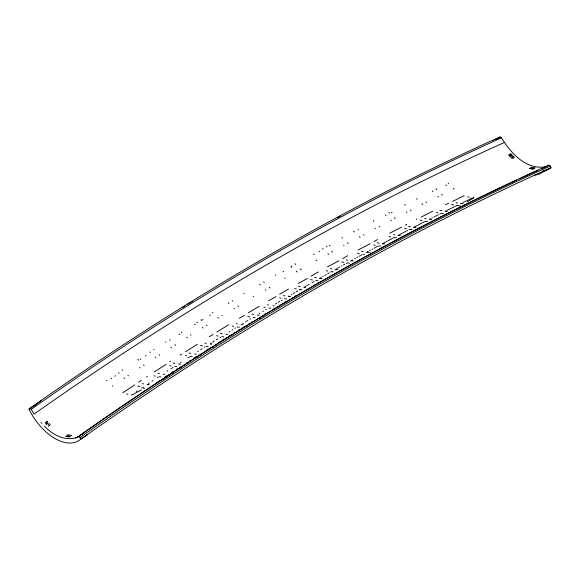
<?xml version="1.0" encoding="UTF-8"?>
<svg xmlns="http://www.w3.org/2000/svg" width="580" height="580" viewBox="0 0 580 580"><rect width="100%" height="100%" fill="white"/><g stroke="black" fill="none" stroke-linecap="round" stroke-linejoin="round"><path stroke-width="0.87" d="M170.129 340.214L169.643 339.59M545.476 166.786C525.77 170.114 510.726 152.823 501.461 137.844L499.946 136.967A3020.944 1744.154 -60 0 0 29.725 408.443L29 409.291A47.111 27.202 60 0 0 80.779 439.183L87.246 434.637A3019.407 1743.263 -60 0 1 544.54 170.621L546.693 169.65M499.264 137.757L499.946 136.967M240.997 324.706L243.02 324.72M334.972 269.845L337.886 269.671M350.603 261.203L350.994 260.782L353.285 260.949M366.299 252.626L366.69 252.206L368.88 252.373M460.796 203.624L461.6 203.196M185.448 351.741L197.403 344.281M216.833 332.043L228.687 324.735M248.225 312.881L259.34 306.211M279.618 294.256L288.528 289.058M311.01 276.16L318.449 271.947M31.153 407.769L29 409.291L33.843 405.877M34.249 405.594L34.655 405.311M35.061 405.028L35.46 404.746A3019.407 1743.263 -60 0 1 41.47 400.534M47.19 421.421L45.037 422.987M48.307 426.271L50.489 424.734M65.83 436.385L68.012 434.848L68.012 436.573L69.709 436.798M69.23 436.892L71.412 435.355M82.933 437.668L80.779 439.183L80.055 437.501L78.539 436.624C66.577 442.308 52.49 435.109 44.218 425.93M33.306 406.254L35.684 404.963M85.086 436.153L87.246 434.637L86.674 434.666M111.041 378.66L111.781 378.167M136.401 391.464L137.134 390.978M114.724 376.202L115.456 375.717M141.549 388.034L142.288 387.549M141.375 380.291L138.533 382.285M148.415 383.489L149.154 383.003M146.522 376.899L147.262 376.42M152.098 381.06L152.83 380.574M157.245 377.674L157.985 377.188M140.229 359.39L140.962 358.911M167.054 371.265L167.794 370.787M171.861 372.338L172.594 371.86M172.463 373.339L173.282 372.802M145.377 356.04L146.109 355.562M170.737 368.873L171.47 368.394M172.209 367.916L172.941 367.445M177.009 368.996L177.748 368.517M180.634 368.032L181.453 367.502M169.824 361.739L170.556 361.26M180.547 362.536L181.279 362.065M186.818 362.66L187.557 362.188M189.762 360.767L190.501 360.296M180.126 355.127L181.707 354.228M187.905 357.817L189.377 356.874M193.444 358.411L194.177 357.94M194.916 357.469L196.236 356.99M197.715 351.574L198.447 351.103M178.974 334.522L179.713 334.058M200.658 349.711L202.13 348.776M206.197 350.298L206.93 349.834M207.669 349.37L208.401 348.899M204.334 347.384L205.073 346.92M210.612 347.507L211.345 347.043M210.468 343.534L211.2 343.07M212.671 342.149L214.143 341.228M218.95 342.272L219.682 341.816M221.893 340.431L222.626 339.974M194.67 324.684L195.409 324.227M209.307 336.704L213.099 334.464M216.355 339.851L217.826 338.93M220.03 337.56L220.77 337.103M223.365 339.517L224.097 339.061M226.301 337.683L227.041 337.226M202.275 319.964L203.007 319.507M233.907 332.971L234.646 332.521M459.737 206.32L460.353 205.944M229.107 331.941L229.839 331.485M232.051 330.121L232.783 329.672M238.322 330.252L239.054 329.802M467.03 201.869L473.846 197.896M209.634 315.426L210.366 314.976M234.994 328.316L235.726 327.867M241.265 328.439L241.998 327.99M242.592 323.669L243.332 323.219M245.536 321.878L246.275 321.429M248.863 323.792L249.603 323.343M251.075 322.451L251.807 322.001M239.228 318.311L244.593 315.281M247.007 320.979L247.74 320.537M249.951 319.196L250.683 318.754M259.028 313.722L259.76 313.28M265.299 313.852L266.031 313.41M262.704 311.518L263.436 311.076M265.647 309.756L266.38 309.321M274.13 308.567L274.862 308.132M279.524 305.363L280.256 304.928M268.417 300.832L275.986 296.59M275.457 303.927L276.928 303.057M278.4 302.187L279.872 301.317M282.467 303.623L283.2 303.188M281.344 300.454L282.076 300.019M285.411 301.883L286.143 301.448M288.209 296.423L288.942 295.996M291.153 294.705L291.885 294.277M295.22 296.126L295.952 295.691M293.357 293.422L294.829 292.567M299.244 290.007L299.983 289.579M296.3 291.711L297.772 290.856M45.639 423.821L47.089 422.987L47.103 421.326M509.32 156.121L510.77 155.28L510.77 153.888L508.587 154.867L511.828 158.137M282.96 271.832L283.7 271.404M298.337 283.395L307.487 278.473M303.906 287.31L304.638 286.89M305.377 286.469L306.11 286.041M306.849 285.621L307.581 285.2M313.86 285.324L314.592 284.903M546.715 166.329L545.852 166.743M547.056 166.134L547.737 165.735M548.078 165.539L548.76 165.148L550.275 166.025L551 167.707A47.111 27.202 60 0 1 544.315 171.071M308.321 284.773L309.053 284.352M317.536 283.214L318.275 282.793M291.058 267.199L291.791 266.778M311.996 282.67L312.736 282.25M313.468 281.829L314.208 281.409M319.602 278.335L321.074 277.501M322.545 276.667L323.277 276.247M324.749 275.42L326.221 274.587M327.693 273.76L329.164 272.926M330.636 272.1L331.376 271.687M327.519 266.851L338.88 260.855M336.03 269.077L336.77 268.671M164.531 378.341L160.682 380.487M313.62 254.468L314.353 254.054M338.974 267.438L339.713 267.025M337.502 268.257L338.242 267.844M158.753 381.567L159.718 381.031M156.817 382.648L157.789 382.111M318.768 251.597L319.5 251.191M343.389 264.98L344.861 264.168M341.185 266.205L341.917 265.8M346.332 263.349L347.072 262.943M351.726 260.376L352.466 259.97M329.317 245.775L330.049 245.369M347.63 255.722L342.693 258.644M354.67 258.76L355.41 258.354M360.557 255.533L359.085 256.338M356.881 257.549L357.613 257.143M141.201 389.985L131.732 395.147A1.218 0.42 -19.8 0 0 131.522 394.944L131.428 394.936M361.296 255.135L362.029 254.736M358.179 249.973L370.163 243.723M367.423 251.807L368.162 251.408M371.838 249.414L372.577 249.023M369.634 250.611L370.366 250.212M374.049 248.225L375.521 247.435M377.725 246.254L376.253 247.044M382.387 243.76L383.119 243.368M383.858 242.976L385.33 242.194M377.551 239.569L373.977 241.577M386.062 241.802L387.534 241.019M391.95 238.677L388.274 240.627M392.689 238.293L394.161 237.517L396.452 237.684M398.083 235.451L398.815 235.067M399.555 234.675L401.759 233.523M402.498 233.138L403.97 232.37M406.913 230.833L407.646 230.448M404.702 231.986L406.174 231.217M409.117 229.687L409.85 229.303M406.739 224.293L405.369 225.098M413.772 227.273L417.455 225.381M391.362 212.722L392.095 212.345M419.666 224.243L418.195 224.996M422.61 222.735L424.082 221.981M421.87 223.112L420.399 223.865M416.302 219.378L417.042 219.008M424.814 221.604L425.64 221.4M430.208 218.863L429.468 219.233L431.759 219.407M433.891 216.993L434.623 216.623M431.679 218.116L432.412 217.739M437.566 215.137L438.306 214.767M435.363 216.253L436.834 215.506M439.771 214.027L440.51 213.657M445.904 210.96L445.164 211.33L447.216 211.49M446.636 210.591L451.051 208.394M453.995 206.937L451.791 208.031M445.491 204.718L448.543 203.305M456.206 205.849L456.938 205.487M454.735 206.574L455.467 206.212M464.544 201.753L466.015 201.035M463.072 202.471L463.804 202.115M468.22 199.955L466.748 200.673M445.81 185.448L446.542 185.093M471.902 198.171L470.431 198.882M468.959 199.6L469.691 199.244M492.753 140.73L493.159 140.549M495.581 139.454L496.393 139.084M496.792 138.903L497.198 138.721M498.01 138.359L498.409 138.178M514.17 157.303L511.988 158.289M529.511 168.403L531.693 167.424L531.693 168.867M535.093 167.932L532.911 168.91M548.847 168.678L551 167.707L544.54 170.621A45.53 26.441 60.3 0 1 534.774 175.088M544.54 170.621L542.51 171.1M263.11 316.39L263.11 315.252M200.346 355.25L200.325 354.104M184.774 365.291L183.621 365.356M247.421 325.902L246.159 325.967M197.505 356.932L196.352 356.99M166.119 377.21L164.974 377.268M244.463 327.526L243.31 327.577M196.294 356.533L197.468 356.787M168.504 375.514L169.193 375.47L168.954 374.412M243.281 327.098L244.448 327.337M215.47 345.368L216.268 345.317L216.021 344.194M293.806 297.794L292.654 297.844M278.117 307.045L276.964 307.088M212.621 347.021L213.65 346.963L212.57 346.702M259.579 318.014L260.724 317.949L259.557 317.644M181.243 367.038L180.083 367.075M275.159 308.618L273.999 308.654M230.586 335.61L229.426 335.646M199.201 355.315L198.041 355.344M167.816 375.55L166.779 375.579M195.663 357.005L195.192 357.012M370.352 252.401L369.67 252.394M459.251 205.624L457.301 205.523M208.3 346.637L206.212 346.499M160.827 376.862L158.84 376.826M180.728 364.131L178.335 363.957M82.635 434.674L80.395 434.536M380.85 246.029L378.559 246.021M349.457 263.117L347.674 263.008M321.994 278.509L319.899 278.364M318.065 280.742L315.781 280.575M290.602 296.605L288.514 296.46M286.68 298.903L284.49 298.743M259.209 315.223L257.223 315.092M227.817 334.385L225.924 334.261M463.202 203.725L460.861 203.558M443.533 213.462L441.337 213.462M196.323 354.075L194.633 353.967M176.712 366.661L174.921 366.538M164.938 374.31L163.241 374.201M412.148 229.477L410.357 229.354M384.678 243.933L382.481 243.767M255.186 317.586L253.199 317.449M223.793 336.813L221.806 336.675M415.969 227.44L413.873 227.287M400.272 235.618L398.177 235.458M239.395 327.127L237.314 327.098M211.925 344.157L210.228 344.041M192.306 356.57L190.225 356.533M427.641 221.393L425.952 221.27M270.686 308.168L268.794 308.024M301.875 289.732L300.179 289.601M364.559 254.482L363.167 254.374M333.174 271.839L331.774 271.73M305.704 287.462L304.21 287.346M274.311 305.82L272.912 305.711M143.963 387.135L143.543 387.107M148.248 384.584L149.147 384.663M148.132 384.569L147.066 384.475M534.825 167.903L531.911 167.468M532.65 168.889L531.737 168.78M71.151 435.334L68.172 434.884M68.969 436.863L65.989 436.414M533.39 169.099L529.736 168.454M457.605 203.022L456.148 202.667M139.766 386.526L137.786 386.019M437.987 212.758L436.537 212.396M426.213 218.704L424.756 218.341M222.162 333.674L220.291 333.203M218.239 336.11L216.579 335.689M202.543 345.926L200.463 345.383M190.769 353.372L189.109 352.959M171.151 365.958L169.701 365.596M159.377 373.607L157.927 373.252M469.278 197.258L467.719 196.867M453.582 204.929L451.711 204.443M406.595 228.774L404.514 228.23M394.821 234.914L393.574 234.61M379.124 243.223L377.152 242.715M375.202 245.325L373.752 244.963M347.732 260.246L346.071 259.825M343.81 262.406L341.939 261.928M316.339 277.798L314.679 277.385M312.417 280.031L310.546 279.553M284.947 295.887L283.497 295.532M281.024 298.192L279.575 297.83M253.554 314.519L251.894 314.099M249.632 316.883L247.762 316.404M143.579 383.909L142.441 383.626M127.883 394.357L126.744 394.081M155.251 376.13L154.004 375.818M441.699 210.75L439.93 210.286M422.08 220.654L420.21 220.161M410.307 226.693L408.646 226.265M390.688 236.93L388.926 236.473M363.218 251.618L361.558 251.191M359.296 253.75L357.534 253.293M331.832 268.91L330.375 268.54M265.125 307.422L263.878 307.11M233.733 326.38L232.275 326.011M206.262 343.411L204.805 343.041M186.644 355.83L185.397 355.511M174.87 363.377L173.101 362.921M327.7 271.063L326.243 270.679M300.23 286.687L298.562 286.237M296.308 288.949L294.749 288.536M237.445 323.937L236.408 323.669M268.634 304.993L267.59 304.717M452.567 201.427L464.239 195.634M421.174 217.101L432.839 211.113M401.556 227.171L389.673 233.269M166.112 364.356L154.237 371.968M134.719 384.932L122.837 392.74M165.459 376.696L166.177 377.007M165.155 376.703L166.206 377.159M448.231 183.106L448.267 183.12A1.218 0.87 27 0 0 448.492 183.722M29.725 408.443L31.24 409.321L34.017 414.098A3017.117 1741.943 -60 0 1 504.187 142.564M269.976 287.992L269.243 287.368M360.129 237.336L359.288 236.611M328.737 254.424L327.896 253.699M301.267 269.816L300.223 268.91M297.344 272.049L296.293 271.143M265.952 290.203L265.321 289.666M442.525 195.039L441.692 194.314M238.481 306.53L237.851 305.993M207.089 325.692L206.458 325.155M124.685 378.544L123.953 377.913M438.502 196.881L437.878 196.337M422.805 204.682L421.863 203.863M411.032 210.627L410.299 209.996M391.413 220.697L390.681 220.067M379.639 226.838L379.117 226.388M363.943 235.154L363.421 234.697M332.55 252.169L331.608 251.35M234.45 308.806L233.929 308.357M203.058 328.033L202.326 327.403M187.362 337.85L186.63 337.219M175.588 345.303L174.856 344.665M155.969 357.882L155.244 357.251M144.195 365.538L143.463 364.9M128.499 375.854L127.875 375.311M454.096 189.116L453.255 188.391M407.008 212.534L406.377 211.99M395.234 218.58L394.393 217.848M348.145 243.506L347.304 242.774M218.653 318.268L217.819 317.536M171.564 347.71L170.933 347.166M159.79 355.264L159.159 354.721M112.701 386.222L112.281 385.86M426.517 202.543L425.995 202.087M375.507 228.723L374.985 228.274M316.644 260.703L315.919 260.065M191.074 335.204L190.552 334.754M140.07 367.923L139.548 367.466M344.012 245.456L343.592 245.094M285.15 278.436L284.729 278.074M222.365 315.687L221.944 315.324M253.547 296.612L253.134 296.242M514.01 157.158L510.77 153.888M49.489 423.77L49.075 423.364M46.9 424.901L46.24 424.234M510.77 155.28L513.604 158.173M47.089 422.987L49.358 425.299M436.037 188.783L436.87 189.653M385.968 215.513L385.366 214.875M358.498 229.97L357.998 229.441M323.183 249.154L322.582 248.515M201.536 320.421L200.934 319.783M432.934 191.567L432.339 190.936M354.474 231.964L353.669 231.108M327.004 246.884L326.402 246.246M295.611 264.437L294.915 263.697M291.689 266.669L290.986 265.93M264.219 282.532L263.617 281.894M260.297 284.831L259.594 284.084M232.834 301.158L232.326 300.629M228.904 303.521L228.208 302.774M197.519 322.748L196.917 322.11M181.823 332.565L181.221 331.927M119.139 373.266L118.545 372.643M417.158 199.288L416.556 198.65M405.384 205.233L404.68 204.486M373.991 221.451L373.288 220.704M150.329 352.488L149.828 351.958M138.555 360.137L137.75 359.288M122.822 370.417L122.221 369.786M389.586 213.164L388.984 212.526M342.497 238.097L341.997 237.561M213.012 312.852L212.512 312.323M165.924 342.301L165.525 341.874M154.149 349.849L153.751 349.421M275.594 275.261L275.195 274.833M244.303 293.792L243.905 293.364M41.891 423.48L41.071 422.581M231.703 334.334L231.957 335.537M31.24 409.321A3020.944 1744.154 -60 0 1 501.461 137.844M78.539 436.624A3020.944 1744.154 -60 0 1 548.76 165.148M80.055 437.501A3020.944 1744.154 -60 0 1 550.275 166.025M75.813 438.197A3017.117 1741.943 -60 0 1 516.787 180.097M519.23 178.959A3017.117 1741.943 -60 0 1 537.914 170.382M541.974 168.548A3017.117 1741.943 -60 0 1 545.222 167.083M87.246 434.637A45.53 26.136 59.7 0 1 82.222 437.943M144.514 388.397A13.159 6.641 -37.1 0 1 143.1 388.005M473.555 197.86A1.776 0.566 -16.3 0 1 472.606 197.852M106.474 380.509A1.776 1.341 23.9 0 1 107.039 380.864M182.475 307.487A3019.407 1743.263 -60 0 1 184.744 306.08M187.761 304.21A3019.407 1743.263 -60 0 1 192.458 301.317M337.328 217.739A3019.407 1743.263 -60 0 1 340.453 216.057"/></g></svg>
